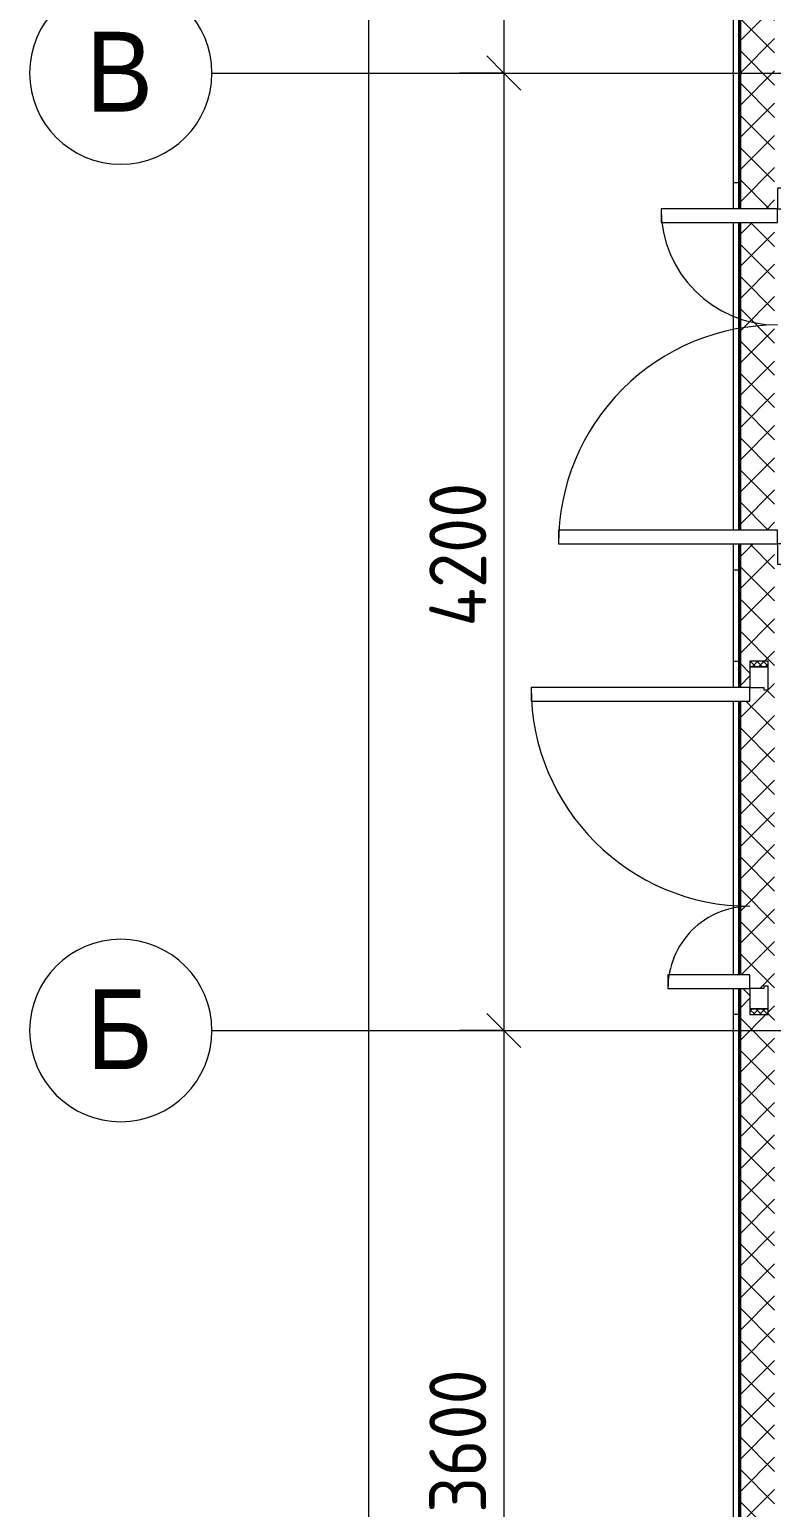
# Model space of a CAD drawing. Header units: millimetres. Extents: x -3377 to 186574, y -8553 to 29000.
# Drawn here: x -3377 to -124, y 1508 to 7991 of the extents above; entities that cross this region are included whole.
import ezdxf

# ---------------------------------------------------------------- set-up
doc = ezdxf.new("R2010")
doc.units = ezdxf.units.MM
for name, color, linetype, lineweight in [('A-ANNO-DIMS', 7, 'Continuous', 9), ('A-ANNO-DIMS-100', 7, 'Continuous', 9), ('A-DOOR', 7, 'Continuous', 9), ('A-DOOR-1', 7, 'Continuous', 13), ('A-DOOR-FRAM', 7, 'Continuous', 13), ('A-DOOR-FRAM-1', 7, 'Continuous', 9), ('A-WALL', 7, 'Continuous', 9), ('Оси', 7, 'Continuous', 9), ('Оси-1', 7, 'Continuous', 20)]:
    doc.layers.add(name, color=color, linetype=linetype, lineweight=lineweight)
doc.layers.add('A-WALL-FNSH-1', color=7, linetype='Continuous', lineweight=9, true_color=0x3c3c3c)
doc.layers.add('A-WALL-FNSH-2', color=7, linetype='Continuous', lineweight=13, true_color=0x3c3c3c)
doc.styles.add('Arial', font='arial.ttf', dxfattribs={"width": 0.9, "height": 350})
doc.styles.add('ISOCPEUR', font='isocpeur.ttf', dxfattribs={"width": 0.9, "height": 250})
doc.dimstyles.new('ISO-2_5_0_9К_БОЛЬШОЙ', dxfattribs={"dimscale": 304.8, "dimtxt": 248.995294, "dimasz": 0.492126, "dimexe": 0.393701, "dimexo": 0.984252, "dimgap": 0, "dimtad": 1, "dimdec": 0, "dimrnd": 10, "dimzin": 0, "dimdsep": 46, "dimtxsty": 'ISOCPEUR', "dimblk1": 'OBLIQUE', "dimblk2": 'OBLIQUE', "dimsah": 1, "dimcen": 0.09, "dimdle": 0.393701, "dimazin": 0, "dimtfac": 1, "dimtdec": 4, "dimtix": 1, "dimtmove": 0, "dimatfit": 3, "dimfxl": 1, "dimtvp": 1, "dimtolj": 1, "dimtzin": 0, "dimarcsym": 2})
doc.dimstyles.new('ISO-2_5_0_9К_БОЛЬШОЙ_1', dxfattribs={"dimscale": 304.8, "dimtxt": 248.995294, "dimasz": 0.492126, "dimexe": 0.393701, "dimexo": 0.984252, "dimgap": 0, "dimtad": 1, "dimdec": 0, "dimrnd": 10, "dimzin": 0, "dimdsep": 46, "dimtxsty": 'ISOCPEUR', "dimblk1": 'OBLIQUE', "dimblk2": 'OBLIQUE', "dimsah": 1, "dimcen": 0.09, "dimdle": 0.393701, "dimazin": 0, "dimtfac": 1, "dimtdec": 4, "dimtix": 1, "dimtmove": 2, "dimatfit": 3, "dimfxl": 1, "dimtvp": 1, "dimtolj": 1, "dimtzin": 0, "dimarcsym": 2})

# ---------------------------------------------------------------- blocks, each defined once
blk = doc.blocks.new('110_Дверь_СКБ_2Ст_Наружная - ДН-1_л__ Двухстворчатая 1350 х3200 _ЛК_ в свету с верхним остеклением 2-22796854-План расстановки осветительного оборудования 1 этажа в осях 1-12')
at = {"layer": 'A-DOOR'}
for centre, radius, start, end in [((-715.5, -91), 960, 0, 90), ((754.5, -91), 510, 90, 180)]:
    blk.add_arc(centre, radius, start, end, dxfattribs=at)
at = {"layer": 'A-DOOR-1'}
for p, q in [((-715.5, 869), (-715.5, -91)), ((-655.5, 869), (-715.5, 869)), ((-655.5, -91), (-655.5, 869)), ((754.5, 419), (694.5, 419)), ((694.5, 419), (694.5, -91)), ((754.5, -91), (754.5, 419)), ((-715.5, -91), (-655.5, -91)), ((694.5, -91), (754.5, -91))]:
    blk.add_line(p, q, dxfattribs=at)
at = {"layer": 'A-DOOR-FRAM'}
for p, q in [((-715.5, -91), (-805.5, -91)), ((-805.5, -91), (-805.5, -171)), ((-715.5, -151), (-715.5, -91)), ((754.5, -91), (754.5, -151)), ((844.5, -91), (754.5, -91)), ((844.5, -171), (844.5, -91)), ((-805.5, -171), (-705.5, -171)), ((-705.5, -151), (-715.5, -151)), ((-705.5, -171), (-705.5, -151)), ((754.5, -151), (744.5, -151)), ((744.5, -151), (744.5, -171)), ((744.5, -171), (844.5, -171))]:
    blk.add_line(p, q, dxfattribs=at)
blk = doc.blocks.new('110_Дверь_СКБ_2Ст_Наружная - ДН-3_л__ Двухстворчатая 1200 х3200 из подвала EI30-23666533-План расстановки осветительного оборудования 1 этажа в осях 1-12')
at = {"layer": 'A-DOOR'}
h = blk.add_hatch(dxfattribs=at)
h.set_pattern_fill('FP_61', color=256, style=0, pattern_type=2)
h.set_pattern_definition([(135, (1526.41, 143.685), (-14.14214, -14.14214), []), (225, (1526.41, 143.685), (14.14214, -14.14214), [])])
h.paths.add_polyline_path([(769.5, -28.3), (769.5, -51), (794.5, -51), (794.5, 29), (769.5, 29)])
at = {"layer": 'A-DOOR-FRAM-1'}
h = blk.add_hatch(dxfattribs=at)
h.set_pattern_fill('FP_62', color=256, style=0, pattern_type=2)
h.set_pattern_definition([(45, (-596.384, 143.685), (-14.1421, 14.1421), []), (135, (-596.384, 143.685), (-14.1421, -14.1421), [])])
h.paths.add_polyline_path([(-755.5, 0.3), (-755.5, -51), (-730.5, -51), (-730.5, 29), (-755.5, 29)])
at = {"layer": 'A-DOOR'}
for centre, radius, start, end in [((679.5, 29), 960, 90, 180), ((-640.5, 29), 360, 0, 90)]:
    blk.add_arc(centre, radius, start, end, dxfattribs=at)
at = {"layer": 'A-DOOR-1'}
for p, q in [((679.5, 989), (619.5, 989)), ((619.5, 989), (619.5, 29)), ((679.5, 29), (679.5, 989)), ((-640.5, 389), (-640.5, 29)), ((-580.5, 389), (-640.5, 389)), ((-580.5, 29), (-580.5, 389)), ((-640.5, 29), (-580.5, 29)), ((619.5, 29), (679.5, 29))]:
    blk.add_line(p, q, dxfattribs=at)
at = {"layer": 'A-DOOR-FRAM'}
for p, q in [((-730.5, 29), (-755.5, 29)), ((-755.5, 29), (-755.5, -51)), ((-640.5, 29), (-730.5, 29)), ((-730.5, 29), (-730.5, -51)), ((-730.5, -51), (-730.5, 29)), ((-640.5, -31), (-640.5, 29)), ((679.5, 29), (679.5, -31)), ((769.5, 29), (679.5, 29)), ((769.5, -51), (769.5, 29)), ((794.5, 29), (769.5, 29)), ((769.5, 29), (769.5, -51)), ((794.5, -51), (794.5, 29)), ((-755.5, -51), (-730.5, -51)), ((-730.5, -51), (-630.5, -51)), ((-630.5, -31), (-640.5, -31)), ((-630.5, -51), (-630.5, -31)), ((679.5, -31), (669.5, -31)), ((669.5, -31), (669.5, -51)), ((669.5, -51), (769.5, -51)), ((769.5, -51), (794.5, -51))]:
    blk.add_line(p, q, dxfattribs=at)
blk = doc.blocks.new('Ось сетки - D8-29747960-План расстановки осветительного оборудования 1 этажа в осях 1-12')
at = {"layer": 'Оси-1'}
for start, end in [(360, 180), (180, 360)]:
    blk.add_arc((0, 0), 4, start, end, dxfattribs=at)
blk = doc.blocks.new('DIMBLOCK21-План расстановки осветительного оборудования 1 этажа в осях 1-12')
at = {"layer": 'A-ANNO-DIMS-100', "lineweight": 20}
for p, q in [((-1297.7, 10500), (-1372.7, 10575)), ((-1297.7, 10500), (-1222.7, 10425)), ((-1297.7, 7800), (-1372.7, 7875)), ((-1297.7, 7800), (-1222.7, 7725))]:
    blk.add_line(p, q, dxfattribs=at)
at = {"layer": 'A-ANNO-DIMS-100'}
for p, q in [((-637.8, 10500), (-1417.7, 10500)), ((-1297.7, 10500), (-1297.7, 7800)), ((-1297.7, 10500), (-637.8, 10500)), ((-1491.6, 7800), (-1177.7, 7800)), ((-1297.7, 7800), (-1491.6, 7800))]:
    blk.add_line(p, q, dxfattribs=at)
at = {"layer": 'A-ANNO-DIMS-100', "color": 0, "insert": (-1624.3, 8834), "char_height": 250, "width": 758.478, "attachment_point": 1, "rotation": 90, "line_spacing_factor": 1.149209, "style": 'ISOCPEUR'}
blk.add_mtext('2700', dxfattribs=at)
blk = doc.blocks.new('_Oblique')
at = {"color": 0, "linetype": 'ByBlock', "lineweight": -2}
blk.add_line((-0.5, -0.5), (0.5, 0.5), dxfattribs=at)
blk = doc.blocks.new('DIMBLOCK22-План расстановки осветительного оборудования 1 этажа в осях 1-12')
at = {"layer": 'A-ANNO-DIMS-100', "lineweight": 20}
for p, q in [((-1297.7, 7800), (-1372.7, 7875)), ((-1297.7, 7800), (-1222.7, 7725)), ((-1297.7, 3600), (-1372.7, 3675)), ((-1297.7, 3600), (-1222.7, 3525))]:
    blk.add_line(p, q, dxfattribs=at)
at = {"layer": 'A-ANNO-DIMS-100'}
for p, q in [((-1491.6, 7800), (-1177.7, 7800)), ((-1297.7, 7800), (-1491.6, 7800)), ((-1297.7, 7800), (-1297.7, 3600)), ((-1491.6, 3600), (-1177.7, 3600)), ((-1297.7, 3600), (-1491.6, 3600))]:
    blk.add_line(p, q, dxfattribs=at)
at = {"layer": 'A-ANNO-DIMS-100', "color": 0, "insert": (-1624.3, 5372), "char_height": 250, "width": 787.208, "attachment_point": 1, "rotation": 90, "line_spacing_factor": 1.149209, "style": 'ISOCPEUR'}
blk.add_mtext('4200', dxfattribs=at)
blk = doc.blocks.new('DIMBLOCK23-План расстановки осветительного оборудования 1 этажа в осях 1-12')
at = {"layer": 'A-ANNO-DIMS-100', "lineweight": 20}
for p, q in [((-1297.7, 3600), (-1372.7, 3675)), ((-1297.7, 3600), (-1222.7, 3525)), ((-1297.7, 0), (-1372.7, 75)), ((-1297.7, 0), (-1222.7, -75))]:
    blk.add_line(p, q, dxfattribs=at)
at = {"layer": 'A-ANNO-DIMS-100'}
for p, q in [((-1491.6, 3600), (-1177.7, 3600)), ((-1297.7, 3600), (-1491.6, 3600)), ((-1297.7, 3600), (-1297.7, -120)), ((-1491.6, 0), (-1177.7, 0)), ((-1297.7, 0), (-1491.6, 0))]:
    blk.add_line(p, q, dxfattribs=at)
at = {"layer": 'A-ANNO-DIMS-100', "color": 0, "insert": (-1624.3, 1484), "char_height": 250, "width": 758.478, "attachment_point": 1, "rotation": 90, "line_spacing_factor": 1.149209, "style": 'ISOCPEUR'}
blk.add_mtext('3600', dxfattribs=at)
blk = doc.blocks.new('DIMBLOCK24-План расстановки осветительного оборудования 1 этажа в осях 1-12')
at = {"layer": 'A-ANNO-DIMS-100'}
for p, q in [((-1890.6, 27120), (-1890.6, -120)), ((-2084.5, 27000), (-1770.6, 27000)), ((-1890.6, 27000), (-2084.5, 27000)), ((-2084.5, 0), (-1770.6, 0)), ((-1890.6, 0), (-2084.5, 0))]:
    blk.add_line(p, q, dxfattribs=at)
at = {"layer": 'A-ANNO-DIMS-100', "lineweight": 20}
for p, q in [((-1890.6, 27000), (-1965.6, 27075)), ((-1890.6, 27000), (-1815.6, 26925)), ((-1890.6, 0), (-1965.6, 75)), ((-1890.6, 0), (-1815.6, -75))]:
    blk.add_line(p, q, dxfattribs=at)
at = {"layer": 'A-ANNO-DIMS-100', "color": 0, "insert": (-2217.2, 13572), "char_height": 250, "width": 948.097, "attachment_point": 1, "rotation": 90, "line_spacing_factor": 1.149209, "style": 'ISOCPEUR'}
blk.add_mtext('27000', dxfattribs=at)

msp = doc.modelspace()

# ---------------------------------------------------------------- hatches: boundary and pattern name
at = {"layer": 'A-WALL'}
h = msp.add_hatch(dxfattribs=at)
h.set_pattern_fill('FP_6', color=256, style=0, pattern_type=2)
h.set_pattern_definition([(45, (0, 0), (-70.7107, 70.7107), []), (135, (0, 0), (-70.7107, -70.7107), [])])
h.paths.add_polyline_path([(-218, 5105), (-218, 5220), (-138, 5220), (-138, 5095), (-158, 5095), (-158, 5105), (-162.4, 5105)])
h.paths.add_polyline_path([(-260, -100), (-110, -100), (-110, 5735), (-260, 5735), (-260, 5105), (-218, 5105), (-218, 5045), (-260, 5045), (-260, 3845), (-218, 3845), (-218, 3785), (-260, 3785), (-260, -6.7)])
h.paths.add_polyline_path([(-218, 3670), (-218, 3785), (-158, 3785), (-158, 3795), (-138, 3795), (-138, 3670), (-189.3, 3670)])
h.paths.add_polyline_path([(-218, 5795), (-110, 5795), (-110, 7145), (-260, 7145), (-260, 5795)])
h.paths.add_polyline_path([(-110, 7205), (-110.6, 15350), (-260, 15350), (-260, 7205), (-123, 7205)])

# ---------------------------------------------------------------- linework, layer by layer
for p, q in [((-290, 7205), (-290, 15380)), ((-260, 15350), (-260, 7205)), ((-290, 7320), (-268, 7320)), ((-290, 5795), (-290, 7145)), ((-260, 7145), (-260, 5795)), ((-290, 5105), (-290, 5735)), ((-260, 5735), (-260, 5105)), ((-268, 5620), (-290, 5620)), ((-290, 5220), (-268, 5220)), ((-290, 3845), (-290, 5045)), ((-260, 5045), (-260, 3845)), ((-290, -280), (-290, 3785)), ((-260, 3785), (-260, -250)), ((-268, 3670), (-290, 3670))]:
    msp.add_line(p, q, dxfattribs=at)
at = {"layer": 'A-WALL-FNSH-1'}
for p, q in [((-268, 15358), (-268, 7205)), ((-268, 7145), (-268, 5795)), ((-268, 5735), (-268, 5105)), ((-268, 5045), (-268, 3845)), ((-268, 3785), (-268, -258))]:
    msp.add_line(p, q, dxfattribs=at)
at = {"layer": 'A-WALL-FNSH-2'}
for p, q in [((-263, 15353), (-263, 7205)), ((-263, 7145), (-263, 5795)), ((-263, 5735), (-263, 5105)), ((-263, 5045), (-263, 3845)), ((-263, 3785), (-263, -253))]:
    msp.add_line(p, q, dxfattribs=at)
at = {"layer": 'Оси'}
for p, q in [((-2577.3, 7800), (-77.3, 7800)), ((-2577.3, 3600), (-77.3, 3600))]:
    msp.add_line(p, q, dxfattribs=at)

# ---------------------------------------------------------------- block references
at = {"layer": 'A-DOOR', "rotation": 89.99999999999991}
for name, p in [('110_Дверь_СКБ_2Ст_Наружная - ДН-1_л__ Двухстворчатая 1350 х3200 _ЛК_ в свету с верхним остеклением 2-22796854-План расстановки осветительного оборудования 1 этажа в осях 1-12', (-189, 6450.5)), ('110_Дверь_СКБ_2Ст_Наружная - ДН-3_л__ Двухстворчатая 1200 х3200 из подвала EI30-23666533-План расстановки осветительного оборудования 1 этажа в осях 1-12', (-189, 4425.5))]:
    msp.add_blockref(name, p, dxfattribs=at)
at = {"layer": 'Оси-1', "xscale": 99.99999999999993, "yscale": 99.99999999999993, "zscale": 99.99999999999993, "rotation": 269.9999999999994}
for p in [(-2977.3, 7800), (-2977.3, 3600)]:
    msp.add_blockref('Ось сетки - D8-29747960-План расстановки осветительного оборудования 1 этажа в осях 1-12', p, dxfattribs=at)

# ---------------------------------------------------------------- texts
at = {"layer": 'Оси', "char_height": 350, "attachment_point": 1, "style": 'Arial'}
for s, insert, width in [('\\fArial|b0|i0|c204|p34|;\\W.9;В', (-3130.1, 7981), 360.759), ('\\fArial|b0|i0|c204|p34|;\\W.9;Б', (-3126.9, 3781), 353.544)]:
    msp.add_mtext(s, dxfattribs=dict(at, insert=insert, width=width))

# ---------------------------------------------------------------- dimensions: what is measured, and where the dimension line sits
at = {"layer": 'A-ANNO-DIMS'}
dim = msp.add_linear_dim(base=(-1890.6, 0), p1=(-1784.5, 27000), p2=(-1784.5, 0), angle=90, dimstyle='ISO-2_5_0_9К_БОЛЬШОЙ_1', override={"dimpost": '<>', "dimfxl": 26999.999823}, dxfattribs=at)
dim.commit()
dim.dimension.update_dxf_attribs({"geometry": 'DIMBLOCK24-План расстановки осветительного оборудования 1 этажа в осях 1-12', "text_midpoint": (-2050.5, 14046), "dimtype": 160, "text_rotation": 90})
for base, p1, p2, override, picture, middle in [((-1297.7, 7800), (-337.8, 10500), (-1191.6, 7800), {"dimpost": '<>', "dimfxl": 2831.783573}, 'DIMBLOCK21-План расстановки осветительного оборудования 1 этажа в осях 1-12', (-1422.7, 9150)), ((-1297.7, 3600), (-1191.6, 7800), (-1191.6, 3600), {"dimpost": '<>', "dimfxl": 4200}, 'DIMBLOCK22-План расстановки осветительного оборудования 1 этажа в осях 1-12', (-1422.7, 5700)), ((-1297.7, 0), (-1191.6, 3600), (-1191.6, 0), {"dimpost": '<>', "dimfxl": 3600}, 'DIMBLOCK23-План расстановки осветительного оборудования 1 этажа в осях 1-12', (-1422.7, 1800))]:
    dim = msp.add_linear_dim(base=base, p1=p1, p2=p2, angle=90, dimstyle='ISO-2_5_0_9К_БОЛЬШОЙ', override=override, dxfattribs=at)
    dim.commit()
    dim.dimension.update_dxf_attribs({"geometry": picture, "text_midpoint": middle})

doc.saveas('drawing.dxf')
